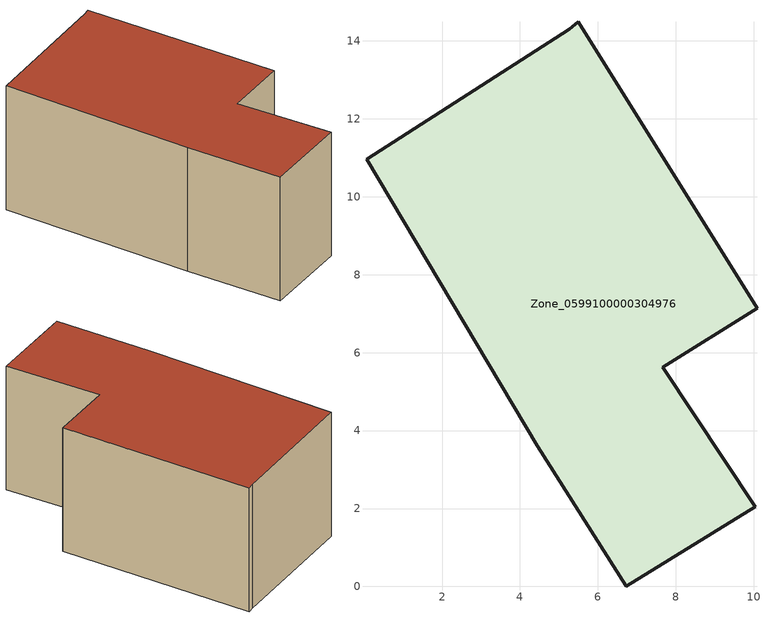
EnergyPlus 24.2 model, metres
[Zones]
Zone_0599100000304976
 floor ground (C_G): 5.26,14.3 5.5,14.49 10.08,7.13 7.67,5.63 10.04,2.05 6.73,0 4.44,3.62 0.06,10.96 z0
 wall outside (C_F): 4.44,3.62 6.73,0 10.04,2.05 7.67,5.63 10.08,7.13 5.5,14.49 5.26,14.3 0.06,10.96 4.44,3.62 z0:5.83
 roof outside (C_R): 5.5,14.49 5.26,14.3 0.06,10.96 4.44,3.62 6.73,0 10.04,2.05 7.67,5.63 10.08,7.13 z5.83
[BUILDING]
Pand.0599100000304976: North Axis=0; Terrain=City; Loads Convergence Tolerance Value=0.04; Temperature Convergence Tolerance Value=0.4; Solar Distribution=FullExterior; Maximum Number of Warmup Days=25; Minimum Number of Warmup Days=1
[Site:Location]
Rotterdam.The.Hague.AP_ZH_NLD Design_Conditions: Latitude=51.96; Longitude=4.45; Time Zone=1; Elevation=-4.5
[SITE:GROUNDTEMPERATURE:BUILDINGSURFACE]
18, 18, 18, 18, 18, 18, 18, 18, 18, 18, 18, 18
[MATERIAL] Thermal Absorptance=0.9; Solar Absorptance=0.7; Visible Absorptance=0.7
Name | Roughness | Thickness | Conductivity | Density | Specific Heat
G.TC.1965-1974 | MediumSmooth | 0.15 | 0.882353 | 540 | 1210
F.TC.1965-1974 | Rough | 0.3 | 0.697674 | 1920 | 840
R.TC.1965-1974 | MediumRough | 0.2 | 0.232558 | 1500 | 1000
[CONSTRUCTION]
C_G: G.TC.1965-1974
C_F: F.TC.1965-1974
C_R: R.TC.1965-1974
[ZONE]
Zone_0599100000304976: Type=1; Multiplier=1; Ceiling Height=Autocalculate; Volume=Autocalculate; Floor Area=autocalculate; Part of Total Floor Area=Yes
[ZONEINFILTRATION:DESIGNFLOWRATE]
Infil_Zone_0599100000304976: Zone or ZoneList or Space or SpaceList=Zone_0599100000304976; Schedule=AlwaysOn; Design Flow Rate Calculation Method=Flow/Area; Flow Rate per Floor Area=0.003; Constant Term Coefficient=1; Temperature Term Coefficient=0; Velocity Term Coefficient=0; Velocity Squared Term Coefficient=0
[HVACTEMPLATE:ZONE:IDEALLOADSAIRSYSTEM]
Zone_0599100000304976: Maximum Heating Supply Air Temperature=50; Minimum Cooling Supply Air Temperature=13; Maximum Heating Supply Air Humidity Ratio=0.0156; Minimum Cooling Supply Air Humidity Ratio=0.0077; Heating Limit=NoLimit; Cooling Limit=NoLimit; Dehumidification Control Type=ConstantSensibleHeatRatio; Cooling Sensible Heat Ratio=0.7; Dehumidification Setpoint=60; Humidification Control Type=None; Humidification Setpoint=30; Outdoor Air Method=None; Outdoor Air Flow Rate per Person=0.00944; Outdoor Air Flow Rate per Zone Floor Area=0; Outdoor Air Flow Rate per Zone=0; Demand Controlled Ventilation Type=None; Outdoor Air Economizer Type=NoEconomizer; Heat Recovery Type=None; Sensible Heat Recovery Effectiveness=0.7; Latent Heat Recovery Effectiveness=0.65
[ZONECONTROL:THERMOSTAT]
ThermostatControl_Zone_0599100000304976: Zone or ZoneList=Zone_0599100000304976; Control Type Schedule=DualSetpointControlType; Control 1=Thermostat_Zone_0599100000304976; Temperature Difference Between Cutout And Setpoint=0
[THERMOSTATSETPOINT:DUALSETPOINT]
Thermostat_Zone_0599100000304976: Heating Setpoint Temperature Schedule=HeatingSetpoint_Zone_0599100000304976; Cooling Setpoint Temperature Schedule=CoolingSetpoint_Zone_0599100000304976
[SCHEDULE:COMPACT]
HeatingSetpoint_Zone_0599100000304976: Through: 12/31, For: AllDays, Until: 24:00, 21
CoolingSetpoint_Zone_0599100000304976: Through: 12/31, For: AllDays, Until: 24:00, 24
DualSetpointControlType: Through: 12/31, For: AllDays, Until: 24:00, 4
AlwaysOn: Through: 12/31, For: AllDays, Until: 24:00, 1
